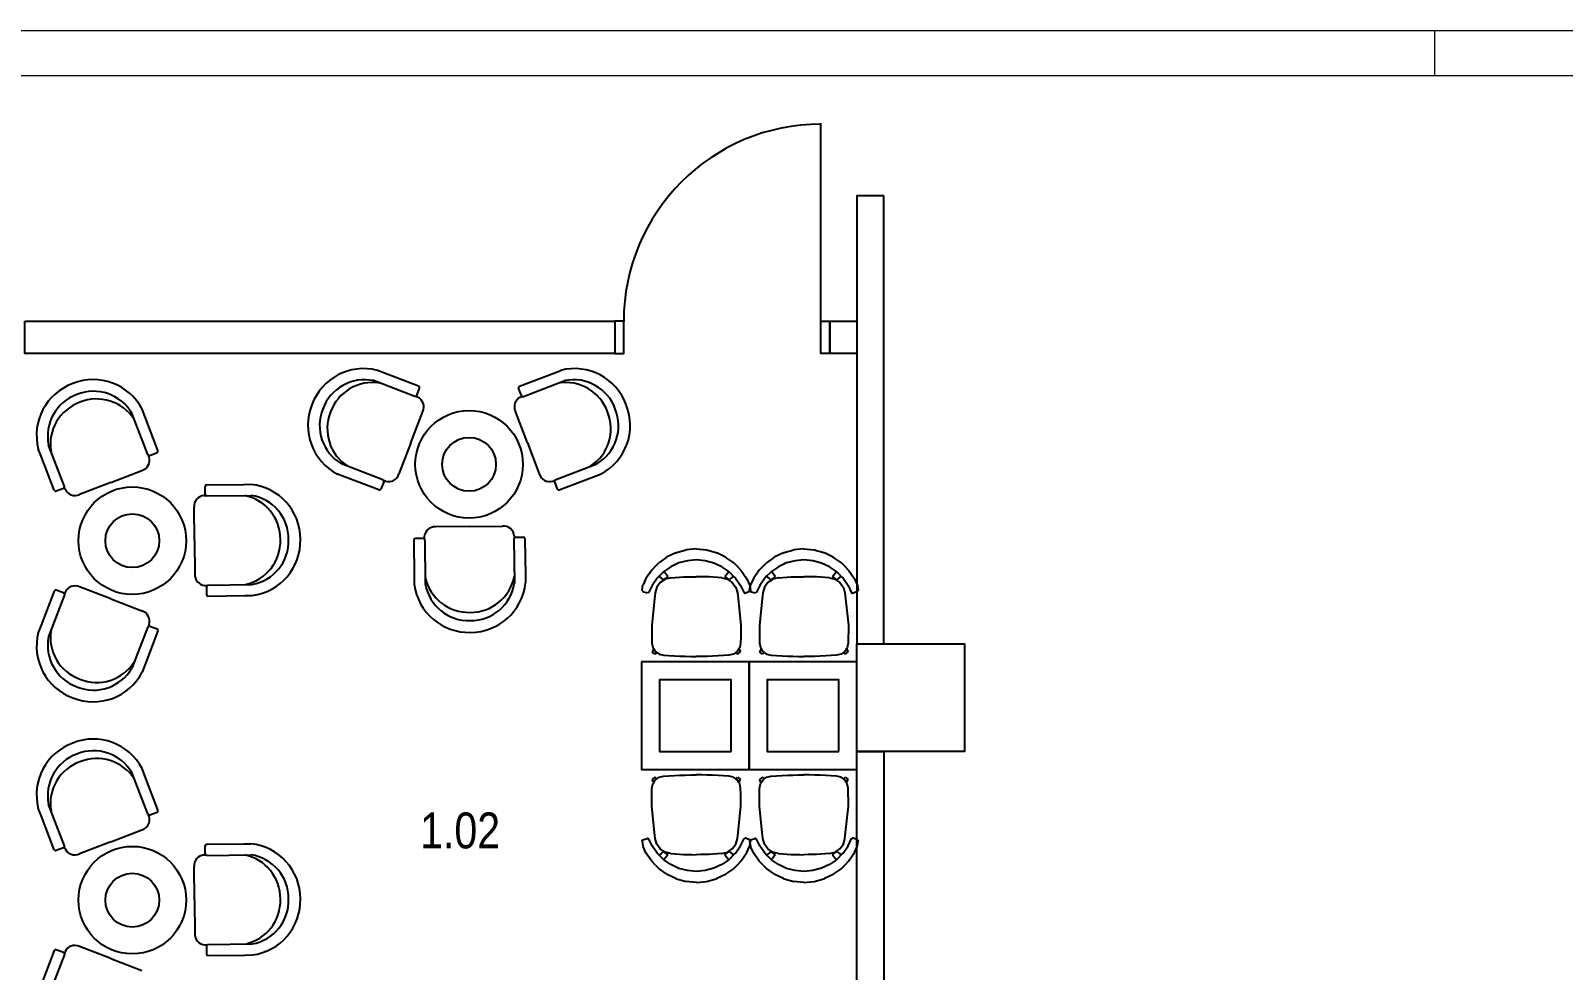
# Model space of a CAD drawing. Header units: millimetres. Extents: x 81329 to 439548, y 1718 to 95447.
# Drawn here: x 389269 to 397815, y 11326 to 16568 of the extents above; entities that cross this region are included whole.
import ezdxf

# ---------------------------------------------------------------- set-up
doc = ezdxf.new("R2010")
doc.units = ezdxf.units.MM
doc.header["$LTSCALE"] = 100
doc.linetypes.add('SPOJITÁ', pattern=[0])
doc.linetypes.add('ČÁRKOVANÁ', pattern=[0.75, 0.5, -0.25])
for name, color, linetype, lineweight in [('0-interier', 32, 'ČÁRKOVANÁ', 25), ('OKNA_DVERE', 164, 'Continuous', 15), ('PODORYS', 164, 'Continuous', 50)]:
    doc.layers.add(name, color=color, linetype=linetype, lineweight=lineweight)
doc.layers.add('FO_Zariaďovacie_predmety', color=7, linetype='Continuous', lineweight=20, true_color=0x787878)
doc.styles.add('Arial Narrow', font='ARIALN.TTF', dxfattribs={"height": 75})

# ---------------------------------------------------------------- blocks, each defined once
blk = doc.blocks.new('podorys-int')
at = {"layer": 'OKNA_DVERE', "color": 252, "lineweight": -2}
blk.add_line((7898.4, 4166.6), (7898.4, 5271.8), dxfattribs=at)
for points in [[(6798.4, 4166.1), (6748.4, 4166.1), (6748.4, 3986.1), (6798.4, 3986.1)], [(7898.4, 4166.1), (7948.4, 4166.1), (7948.4, 3986.1), (7898.4, 3986.1)]]:
    blk.add_lwpolyline(points, close=True, dxfattribs=at)
blk.add_arc((7898.5, 4165.7), 1100.2, 90.00821, 180.00706, dxfattribs=at)
at = {"layer": 'PODORYS', "color": 252, "lineweight": -2}
for points in [[(8248.4, 4866.1), (8098.4, 4866.1), (8098.4, 2366.1), (8248.4, 2366.1)], [(3458.4, 4166.1), (6748.4, 4166.1), (6748.4, 3986.1), (3458.4, 3986.1)], [(7948.4, 4166.1), (8098.4, 4166.1), (8098.4, 3986.1), (7948.4, 3986.1)], [(8098.4, 2366.1), (8698.4, 2366.1), (8698.4, 1766.1), (8098.4, 1766.1)], [(8098.4, 1766.1), (8248.4, 1766.1), (8248.4, -3583.9), (8098.4, -3583.9)]]:
    blk.add_lwpolyline(points, close=True, dxfattribs=at)
blk = doc.blocks.new('interier-podorys')
at = {"layer": '0-interier', "color": 252, "linetype": 'SPOJITÁ', "lineweight": -3}
for p, q in [((5464.3, 3877.2), (5424.5, 3892.4)), ((5464.3, 3877.2), (5424.5, 3892.4)), ((5654.9, 3804.1), (5464.3, 3877.2)), ((5654.9, 3804.1), (5464.3, 3877.2)), ((6217.3, 3804.1), (6407.9, 3877.2)), ((6217.3, 3804.1), (6407.9, 3877.2)), ((6407.9, 3877.2), (6447.6, 3892.4)), ((6407.9, 3877.2), (6447.6, 3892.4)), ((5633.3, 3746.5), (5402.5, 3835)), ((5644.4, 3751.8), (5659.9, 3792.3)), ((5644.4, 3751.8), (5659.9, 3792.3)), ((6227.8, 3751.8), (6212.3, 3792.3)), ((6227.8, 3751.8), (6212.3, 3792.3)), ((6238.9, 3746.5), (6469.7, 3835)), ((4128.1, 3636), (4112.9, 3675.8)), ((4128.1, 3636), (4112.9, 3675.8)), ((5639.4, 3746.8), (5633.3, 3746.5)), ((5649.2, 3743.1), (5639.4, 3746.8)), ((5649.2, 3743.1), (5639.4, 3746.8)), ((6223, 3743.1), (6232.8, 3746.8)), ((6223, 3743.1), (6232.8, 3746.8)), ((6232.8, 3746.8), (6238.9, 3746.5)), ((4143.9, 3423), (4055.4, 3653.8)), ((4201.3, 3445.4), (4128.1, 3636)), ((4201.3, 3445.4), (4128.1, 3636)), ((5611.2, 3488.7), (5678, 3662.8)), ((5611.2, 3488.7), (5678, 3662.8)), ((6260.9, 3488.7), (6194.2, 3662.8)), ((6260.9, 3488.7), (6194.2, 3662.8)), ((3549.1, 3414), (3533.9, 3453.7)), ((3549.1, 3414), (3533.9, 3453.7)), ((3679.9, 3245), (3591.3, 3475.8)), ((4148.3, 3418.6), (4143.9, 3423)), ((4155.3, 3418.3), (4195.9, 3433.8)), ((4155.3, 3418.3), (4195.9, 3433.8)), ((5611.2, 3488.7), (5544.5, 3314.6)), ((5611.2, 3488.7), (5544.5, 3314.6)), ((6260.9, 3488.7), (6327.7, 3314.6)), ((6260.9, 3488.7), (6327.7, 3314.6)), ((3622.2, 3223.3), (3549.1, 3414)), ((3622.2, 3223.3), (3549.1, 3414)), ((3937.6, 3267), (4111.7, 3333.8)), ((3937.6, 3267), (4111.7, 3333.8)), ((4152, 3408.9), (4148.3, 3418.6)), ((4152, 3408.9), (4148.3, 3418.6)), ((5455.3, 3282.4), (5224.5, 3370.9)), ((6416.9, 3282.4), (6647.7, 3370.9)), ((3937.6, 3267), (3763.5, 3200.3)), ((3937.6, 3267), (3763.5, 3200.3)), ((4473.1, 3253.6), (4677.3, 3256)), ((4473.1, 3253.6), (4677.3, 3256)), ((4677.3, 3256), (4719.8, 3256.6)), ((4677.3, 3256), (4719.8, 3256.6)), ((5242.2, 3298.2), (5202.5, 3313.4)), ((5242.2, 3298.2), (5202.5, 3313.4)), ((5432.9, 3225.1), (5242.2, 3298.2)), ((5432.9, 3225.1), (5242.2, 3298.2)), ((5460, 3271), (5444.4, 3230.4)), ((5460, 3271), (5444.4, 3230.4)), ((5459.6, 3278), (5455.3, 3282.4)), ((5469.4, 3274.3), (5459.6, 3278)), ((5469.4, 3274.3), (5459.6, 3278)), ((6402.8, 3274.3), (6412.5, 3278)), ((6402.8, 3274.3), (6412.5, 3278)), ((6412.2, 3271), (6427.7, 3230.4)), ((6412.2, 3271), (6427.7, 3230.4)), ((6412.5, 3278), (6416.9, 3282.4)), ((6439.3, 3225.1), (6630, 3298.2)), ((6439.3, 3225.1), (6630, 3298.2)), ((6630, 3298.2), (6669.7, 3313.4)), ((6630, 3298.2), (6669.7, 3313.4)), ((3674.5, 3233.9), (3634, 3218.3)), ((3674.5, 3233.9), (3634, 3218.3)), ((3679.5, 3238.9), (3679.9, 3245)), ((3683.3, 3229.1), (3679.5, 3238.9)), ((3683.3, 3229.1), (3679.5, 3238.9)), ((4457.4, 3194.4), (4467.8, 3194.5)), ((4457.4, 3194.4), (4467.8, 3194.5)), ((4464.9, 3200.9), (4464.3, 3244.3)), ((4464.9, 3200.9), (4464.3, 3244.3)), ((4467.8, 3194.5), (4473.4, 3192)), ((4473.4, 3192), (4720.6, 3195)), ((4404.7, 2942.7), (4402.5, 3129.1)), ((4404.7, 2942.7), (4402.5, 3129.1)), ((5936.6, 3021.6), (5750.1, 3019.3)), ((5936.6, 3021.6), (5750.1, 3019.3)), ((5936.6, 3021.6), (6123, 3023.8)), ((5936.6, 3021.6), (6123, 3023.8)), ((4404.7, 2942.7), (4407, 2756.2)), ((4404.7, 2942.7), (4407, 2756.2)), ((5627.4, 2945.7), (5629.9, 2741.5)), ((5627.4, 2945.7), (5629.9, 2741.5)), ((5679.9, 2955.2), (5636.5, 2954.7)), ((5679.9, 2955.2), (5636.5, 2954.7)), ((5686.2, 2962.9), (5686.4, 2952.5)), ((5686.2, 2962.9), (5686.4, 2952.5)), ((5686.4, 2952.5), (5689, 2946.9)), ((5689, 2946.9), (5691.9, 2699.7)), ((6188.4, 2958.5), (6186, 2952.9)), ((6186, 2952.9), (6188.9, 2705.7)), ((6188.3, 2969), (6188.4, 2958.5)), ((6188.3, 2969), (6188.4, 2958.5)), ((6194.8, 2961.4), (6238.2, 2962)), ((6194.8, 2961.4), (6238.2, 2962)), ((6247.5, 2953.2), (6250, 2749)), ((6247.5, 2953.2), (6250, 2749)), ((7032.8, 2845.7), (6994.4, 2818.3)), ((7032.8, 2845.7), (7040.8, 2851.5)), ((7089.6, 2874.7), (7040.8, 2851.5)), ((7089.6, 2874.7), (7092.2, 2875.9)), ((7092.2, 2875.9), (7146.4, 2890.8)), ((7153.8, 2830.6), (7105.9, 2817.8)), ((7146.9, 2890.9), (7146.4, 2890.8)), ((7203.4, 2895.9), (7146.9, 2890.9)), ((7203.3, 2834.8), (7153.8, 2830.6)), ((7252.8, 2830.5), (7203.3, 2834.8)), ((7203.4, 2895.9), (7259.8, 2890.8)), ((7300.7, 2817.6), (7252.8, 2830.5)), ((7260.3, 2890.6), (7259.8, 2890.8)), ((7260.3, 2890.6), (7314.5, 2875.7)), ((7314.5, 2875.7), (7317.1, 2874.4)), ((7365.8, 2851.1), (7317.1, 2874.4)), ((7373.9, 2845.4), (7365.8, 2851.1)), ((7412.2, 2817.9), (7373.9, 2845.4)), ((7632.8, 2845.7), (7594.4, 2818.3)), ((7632.8, 2845.7), (7640.8, 2851.5)), ((7689.6, 2874.7), (7640.8, 2851.5)), ((7689.6, 2874.7), (7692.2, 2875.9)), ((7692.2, 2875.9), (7746.4, 2890.8)), ((7753.8, 2830.6), (7705.9, 2817.8)), ((7746.9, 2890.9), (7746.4, 2890.8)), ((7803.4, 2895.9), (7746.9, 2890.9)), ((7803.3, 2834.8), (7753.8, 2830.6)), ((7852.8, 2830.5), (7803.3, 2834.8)), ((7803.4, 2895.9), (7859.8, 2890.8)), ((7900.7, 2817.6), (7852.8, 2830.5)), ((7860.3, 2890.6), (7859.8, 2890.8)), ((7860.3, 2890.6), (7914.5, 2875.7)), ((7914.5, 2875.7), (7917.1, 2874.4)), ((7965.8, 2851.1), (7917.1, 2874.4)), ((7973.9, 2845.4), (7965.8, 2851.1)), ((8012.2, 2817.9), (7973.9, 2845.4)), ((5629.9, 2741.5), (5630.4, 2699)), ((5629.9, 2741.5), (5630.4, 2699)), ((6250, 2749), (6250.5, 2706.5)), ((6250, 2749), (6250.5, 2706.5)), ((6954.3, 2777.6), (6921.7, 2730.5)), ((6976.1, 2799.8), (6954.3, 2777.6)), ((6976.1, 2799.8), (6994.4, 2818.3)), ((6995.2, 2743.5), (6985, 2733.3)), ((7010.6, 2758.9), (6995.2, 2743.5)), ((7019.8, 2723.8), (6995.2, 2743.5)), ((7020.1, 2768.4), (7010.6, 2758.9)), ((7022.4, 2770), (7020.1, 2768.4)), ((7060.8, 2796.8), (7022.4, 2770)), ((7043.7, 2742), (7022.4, 2770)), ((7039.7, 2738.9), (7023.8, 2726.8)), ((7043.7, 2742), (7039.7, 2738.9)), ((7039.7, 2738.9), (7045.4, 2731.5)), ((7061.3, 2735.2), (7045.4, 2731.5)), ((7105.9, 2817.8), (7060.8, 2796.8)), ((7061.3, 2735.2), (7084.9, 2737.2)), ((7084.9, 2737.2), (7108.5, 2738.7)), ((7108.5, 2738.7), (7132.2, 2739.9)), ((7132.2, 2739.9), (7155.8, 2740.8)), ((7155.8, 2740.8), (7179.5, 2741.3)), ((7179.5, 2741.3), (7203.2, 2741.5)), ((7226.9, 2741.3), (7203.2, 2741.5)), ((7250.6, 2740.7), (7226.9, 2741.3)), ((7274.2, 2739.8), (7250.6, 2740.7)), ((7297.9, 2738.5), (7274.2, 2739.8)), ((7321.5, 2736.9), (7297.9, 2738.5)), ((7345.7, 2796.5), (7300.7, 2817.6)), ((7345.1, 2734.9), (7321.5, 2736.9)), ((7345.1, 2734.9), (7361, 2731.1)), ((7384.1, 2769.6), (7345.7, 2796.5)), ((7361, 2731.1), (7366.7, 2738.6)), ((7362.7, 2741.6), (7384.1, 2769.6)), ((7362.7, 2741.6), (7366.7, 2738.6)), ((7366.7, 2738.6), (7382.6, 2726.4)), ((7386.3, 2768), (7384.1, 2769.6)), ((7386.3, 2768), (7395.8, 2758.5)), ((7386.5, 2723.4), (7411.2, 2743.1)), ((7395.8, 2758.5), (7411.2, 2743.1)), ((7411.2, 2743.1), (7421.4, 2732.9)), ((7430.4, 2799.3), (7412.2, 2817.9)), ((7452.2, 2777), (7430.4, 2799.3)), ((7452.2, 2777), (7484.7, 2729.9)), ((7554.3, 2777.6), (7521.7, 2730.5)), ((7576.1, 2799.8), (7554.3, 2777.6)), ((7576.1, 2799.8), (7594.4, 2818.3)), ((7595.2, 2743.5), (7585, 2733.3)), ((7610.6, 2758.9), (7595.2, 2743.5)), ((7619.8, 2723.8), (7595.2, 2743.5)), ((7620.1, 2768.4), (7610.6, 2758.9)), ((7622.4, 2770), (7620.1, 2768.4)), ((7660.8, 2796.8), (7622.4, 2770)), ((7643.7, 2742), (7622.4, 2770)), ((7639.7, 2738.9), (7623.8, 2726.8)), ((7643.7, 2742), (7639.7, 2738.9)), ((7639.7, 2738.9), (7645.4, 2731.5)), ((7661.3, 2735.2), (7645.4, 2731.5)), ((7705.9, 2817.8), (7660.8, 2796.8)), ((7661.3, 2735.2), (7684.9, 2737.2)), ((7684.9, 2737.2), (7708.5, 2738.7)), ((7708.5, 2738.7), (7732.2, 2739.9)), ((7732.2, 2739.9), (7755.8, 2740.8)), ((7755.8, 2740.8), (7779.5, 2741.3)), ((7779.5, 2741.3), (7803.2, 2741.5)), ((7826.9, 2741.3), (7803.2, 2741.5)), ((7850.6, 2740.7), (7826.9, 2741.3)), ((7874.2, 2739.8), (7850.6, 2740.7)), ((7897.9, 2738.5), (7874.2, 2739.8)), ((7921.5, 2736.9), (7897.9, 2738.5)), ((7945.7, 2796.5), (7900.7, 2817.6)), ((7945.1, 2734.9), (7921.5, 2736.9)), ((7945.1, 2734.9), (7961, 2731.1)), ((7984.1, 2769.6), (7945.7, 2796.5)), ((7961, 2731.1), (7966.7, 2738.6)), ((7962.7, 2741.6), (7984.1, 2769.6)), ((7962.7, 2741.6), (7966.7, 2738.6)), ((7966.7, 2738.6), (7982.6, 2726.4)), ((7986.3, 2768), (7984.1, 2769.6)), ((7986.3, 2768), (7995.8, 2758.5)), ((7986.5, 2723.4), (8011.2, 2743.1)), ((7995.8, 2758.5), (8011.2, 2743.1)), ((8011.2, 2743.1), (8021.4, 2732.9)), ((8030.4, 2799.3), (8012.2, 2817.9)), ((8052.2, 2777), (8030.4, 2799.3)), ((8052.2, 2777), (8084.7, 2729.9)), ((3622.2, 2661), (3549.1, 2470.3)), ((3622.2, 2661), (3549.1, 2470.3)), ((3674.5, 2650.5), (3634, 2666)), ((3674.5, 2650.5), (3634, 2666)), ((3683.3, 2655.2), (3679.5, 2645.5)), ((3683.3, 2655.2), (3679.5, 2645.5)), ((3937.6, 2617.3), (3763.5, 2684.1)), ((3937.6, 2617.3), (3763.5, 2684.1)), ((4463.4, 2692.3), (4473.9, 2692.5)), ((4463.4, 2692.3), (4473.9, 2692.5)), ((4471.1, 2686), (4471.6, 2642.6)), ((4471.1, 2686), (4471.6, 2642.6)), ((4473.9, 2692.5), (4479.4, 2695)), ((4479.4, 2695), (4726.6, 2698)), ((6900.4, 2666), (6905.2, 2693.5)), ((6900.4, 2666), (6900.9, 2663.3)), ((6900.9, 2663.3), (6902.3, 2661.1)), ((6902.3, 2661.1), (6902.7, 2660.8)), ((6902.7, 2660.8), (6904.8, 2659.5)), ((6904.8, 2659.5), (6929.2, 2650.6)), ((6905.2, 2693.5), (6905.9, 2696.2)), ((6921.7, 2730.5), (6905.9, 2696.2)), ((6931.8, 2650.2), (6929.2, 2650.6)), ((6933.1, 2650.5), (6931.8, 2650.2)), ((6934.4, 2650.8), (6933.1, 2650.5)), ((6934.7, 2651), (6934.4, 2650.8)), ((6937.1, 2652.6), (6934.7, 2651)), ((6938.8, 2654.9), (6937.1, 2652.6)), ((6956.5, 2692.7), (6938.8, 2654.9)), ((6985, 2733.3), (6956.5, 2692.7)), ((6974, 2651.3), (6970.2, 2618.2)), ((6982.7, 2682.4), (6974, 2651.3)), ((7002.3, 2709.2), (6982.7, 2682.4)), ((7025.4, 2724.7), (7002.3, 2709.2)), ((7023.8, 2726.8), (7019.8, 2723.8)), ((7025.4, 2724.7), (7023.8, 2726.8)), ((7029.9, 2727.8), (7025.4, 2724.7)), ((7045.4, 2731.5), (7029.9, 2727.8)), ((7361, 2731.1), (7376.5, 2727.4)), ((7376.5, 2727.4), (7381, 2724.3)), ((7382.6, 2726.4), (7381, 2724.3)), ((7381, 2724.3), (7404, 2708.8)), ((7382.6, 2726.4), (7386.5, 2723.4)), ((7404, 2708.8), (7423.6, 2681.9)), ((7421.4, 2732.9), (7449.8, 2692.2)), ((7423.6, 2681.9), (7432.2, 2650.8)), ((7432.2, 2650.8), (7435.9, 2617.7)), ((7449.8, 2692.2), (7467.4, 2654.3)), ((7467.4, 2654.3), (7469.1, 2652)), ((7469.1, 2652), (7471.5, 2650.4)), ((7471.5, 2650.4), (7471.8, 2650.3)), ((7471.8, 2650.3), (7473.1, 2650)), ((7474.5, 2649.7), (7473.1, 2650)), ((7474.5, 2649.7), (7475.8, 2649.9)), ((7477, 2650), (7475.8, 2649.9)), ((7501.4, 2658.9), (7477, 2650)), ((7484.7, 2729.9), (7500.4, 2695.6)), ((7500.4, 2695.6), (7501.1, 2692.9)), ((7500.4, 2666), (7505.2, 2693.5)), ((7500.4, 2666), (7500.9, 2663.3)), ((7500.9, 2663.3), (7502.3, 2661.1)), ((7501.1, 2692.9), (7505.8, 2665.3)), ((7503.6, 2660.2), (7501.4, 2658.9)), ((7502.3, 2661.1), (7502.7, 2660.8)), ((7502.7, 2660.8), (7504.8, 2659.5)), ((7503.9, 2660.5), (7503.6, 2660.2)), ((7503.9, 2660.5), (7505.4, 2662.7)), ((7504.8, 2659.5), (7529.2, 2650.6)), ((7505.2, 2693.5), (7505.9, 2696.2)), ((7505.4, 2662.7), (7505.8, 2665.3)), ((7521.7, 2730.5), (7505.9, 2696.2)), ((7531.8, 2650.2), (7529.2, 2650.6)), ((7533.1, 2650.5), (7531.8, 2650.2)), ((7534.4, 2650.8), (7533.1, 2650.5)), ((7534.7, 2651), (7534.4, 2650.8)), ((7537.1, 2652.6), (7534.7, 2651)), ((7538.8, 2654.9), (7537.1, 2652.6)), ((7556.5, 2692.7), (7538.8, 2654.9)), ((7585, 2733.3), (7556.5, 2692.7)), ((7574, 2651.3), (7570.2, 2618.2)), ((7582.7, 2682.4), (7574, 2651.3)), ((7602.3, 2709.2), (7582.7, 2682.4)), ((7625.4, 2724.7), (7602.3, 2709.2)), ((7623.8, 2726.8), (7619.8, 2723.8)), ((7625.4, 2724.7), (7623.8, 2726.8)), ((7629.9, 2727.8), (7625.4, 2724.7)), ((7645.4, 2731.5), (7629.9, 2727.8)), ((7961, 2731.1), (7976.5, 2727.4)), ((7976.5, 2727.4), (7981, 2724.3)), ((7982.6, 2726.4), (7981, 2724.3)), ((7981, 2724.3), (8004, 2708.8)), ((7982.6, 2726.4), (7986.5, 2723.4)), ((8004, 2708.8), (8023.6, 2681.9)), ((8021.4, 2732.9), (8049.8, 2692.2)), ((8023.6, 2681.9), (8032.2, 2650.8)), ((8032.2, 2650.8), (8035.9, 2617.7)), ((8049.8, 2692.2), (8067.4, 2654.3)), ((8067.4, 2654.3), (8069.1, 2652)), ((8069.1, 2652), (8071.5, 2650.4)), ((8071.5, 2650.4), (8071.8, 2650.3)), ((8071.8, 2650.3), (8073.1, 2650)), ((8074.5, 2649.7), (8073.1, 2650)), ((8074.5, 2649.7), (8075.8, 2649.9)), ((8077, 2650), (8075.8, 2649.9)), ((8101.4, 2658.9), (8077, 2650)), ((8084.7, 2729.9), (8100.4, 2695.6)), ((8100.4, 2695.6), (8101.1, 2692.9)), ((8101.1, 2692.9), (8105.8, 2665.3)), ((8103.6, 2660.2), (8101.4, 2658.9)), ((8103.9, 2660.5), (8103.6, 2660.2)), ((8103.9, 2660.5), (8105.4, 2662.7)), ((8105.4, 2662.7), (8105.8, 2665.3)), ((3679.9, 2639.3), (3591.3, 2408.5)), ((3679.5, 2645.5), (3679.9, 2639.3)), ((3937.6, 2617.3), (4111.7, 2550.6)), ((3937.6, 2617.3), (4111.7, 2550.6)), ((4480.6, 2633.5), (4684.8, 2636)), ((4480.6, 2633.5), (4684.8, 2636)), ((4684.8, 2636), (4727.3, 2636.5)), ((4684.8, 2636), (4727.3, 2636.5)), ((6970.2, 2618.2), (6955, 2471.7)), ((7435.9, 2617.7), (7450.9, 2471.2)), ((7570.2, 2618.2), (7555, 2471.7)), ((8035.9, 2617.7), (8050.9, 2471.2)), ((3549.1, 2470.3), (3533.9, 2430.6)), ((3549.1, 2470.3), (3533.9, 2430.6)), ((4143.9, 2461.4), (4055.4, 2230.6)), ((4201.3, 2439), (4128.1, 2248.3)), ((4201.3, 2439), (4128.1, 2248.3)), ((4148.3, 2465.7), (4143.9, 2461.4)), ((4152, 2475.5), (4148.3, 2465.7)), ((4152, 2475.5), (4148.3, 2465.7)), ((4155.3, 2466.1), (4195.9, 2450.5)), ((4155.3, 2466.1), (4195.9, 2450.5)), ((6955, 2471.7), (6954.9, 2438.4)), ((6954.9, 2438.4), (6955.2, 2405)), ((6955.2, 2405), (6955.9, 2371.7)), ((7450.5, 2404.5), (7449.7, 2371.1)), ((7450.9, 2437.9), (7450.5, 2404.5)), ((7450.9, 2471.2), (7450.9, 2437.9)), ((7555, 2471.7), (7554.9, 2438.4)), ((7554.9, 2438.4), (7555.2, 2405)), ((7555.2, 2405), (7555.9, 2371.7)), ((8050.5, 2404.5), (8049.7, 2371.1)), ((8050.9, 2437.9), (8050.5, 2404.5)), ((8050.9, 2471.2), (8050.9, 2437.9)), ((6955.9, 2371.7), (6960.6, 2346.6)), ((6965.6, 2338.8), (6956.4, 2321.9)), ((6972.3, 2309.7), (6956.4, 2321.9)), ((6960.6, 2346.6), (6965.6, 2338.8)), ((6965.6, 2338.8), (6974.5, 2324.9)), ((6982.3, 2319.3), (6972.3, 2309.7)), ((6974.5, 2324.9), (6982.3, 2319.3)), ((6982.3, 2319.3), (6995.4, 2309.9)), ((6995.4, 2309.9), (7020.2, 2303.9)), ((7410.1, 2309.5), (7385.3, 2303.6)), ((7423.2, 2318.8), (7410.1, 2309.5)), ((7431.1, 2324.4), (7423.2, 2318.8)), ((7423.2, 2318.8), (7433.2, 2309.3)), ((7440, 2338.3), (7431.1, 2324.4)), ((7433.2, 2309.3), (7449.1, 2321.4)), ((7445, 2346.1), (7440, 2338.3)), ((7440, 2338.3), (7449.1, 2321.4)), ((7449.7, 2371.1), (7445, 2346.1)), ((7555.9, 2371.7), (7560.6, 2346.6)), ((7565.6, 2338.8), (7556.4, 2321.9)), ((7572.3, 2309.7), (7556.4, 2321.9)), ((7560.6, 2346.6), (7565.6, 2338.8)), ((7565.6, 2338.8), (7574.5, 2324.9)), ((7582.3, 2319.3), (7572.3, 2309.7)), ((7574.5, 2324.9), (7582.3, 2319.3)), ((7582.3, 2319.3), (7595.4, 2309.9)), ((7595.4, 2309.9), (7620.2, 2303.9)), ((8010.1, 2309.5), (7985.3, 2303.6)), ((8023.2, 2318.8), (8010.1, 2309.5)), ((8031.1, 2324.4), (8023.2, 2318.8)), ((8023.2, 2318.8), (8033.2, 2309.3)), ((8040, 2338.3), (8031.1, 2324.4)), ((8033.2, 2309.3), (8049.1, 2321.4)), ((8045, 2346.1), (8040, 2338.3)), ((8040, 2338.3), (8049.1, 2321.4)), ((8049.7, 2371.1), (8045, 2346.1)), ((4128.1, 2248.3), (4112.9, 2208.6)), ((4128.1, 2248.3), (4112.9, 2208.6)), ((7020.2, 2303.9), (7050.6, 2301.7)), ((7050.6, 2301.7), (7081, 2299.8)), ((7081, 2299.8), (7111.4, 2298.3)), ((7111.4, 2298.3), (7141.8, 2297.3)), ((7141.8, 2297.3), (7172.3, 2296.6)), ((7172.3, 2296.6), (7202.7, 2296.4)), ((7233.2, 2296.5), (7202.7, 2296.4)), ((7263.6, 2297.1), (7233.2, 2296.5)), ((7294.1, 2298.1), (7263.6, 2297.1)), ((7324.5, 2299.5), (7294.1, 2298.1)), ((7354.9, 2301.3), (7324.5, 2299.5)), ((7385.3, 2303.6), (7354.9, 2301.3)), ((7620.2, 2303.9), (7650.6, 2301.7)), ((7650.6, 2301.7), (7681, 2299.8)), ((7681, 2299.8), (7711.4, 2298.3)), ((7711.4, 2298.3), (7741.8, 2297.3)), ((7741.8, 2297.3), (7772.3, 2296.6)), ((7772.3, 2296.6), (7802.7, 2296.4)), ((7833.2, 2296.5), (7802.7, 2296.4)), ((7863.6, 2297.1), (7833.2, 2296.5)), ((7894.1, 2298.1), (7863.6, 2297.1)), ((7924.5, 2299.5), (7894.1, 2298.1)), ((7954.9, 2301.3), (7924.5, 2299.5)), ((7985.3, 2303.6), (7954.9, 2301.3)), ((4143.9, 1417.9), (4055.4, 1648.7)), ((4128.1, 1631), (4112.9, 1670.7)), ((4128.1, 1631), (4112.9, 1670.7)), ((4201.3, 1440.3), (4128.1, 1631)), ((4201.3, 1440.3), (4128.1, 1631)), ((6995.4, 1622.3), (7020.2, 1628.3)), ((7020.2, 1628.3), (7050.6, 1630.6)), ((7050.6, 1630.6), (7081, 1632.4)), ((7081, 1632.4), (7111.4, 1633.9)), ((7111.4, 1633.9), (7141.8, 1635)), ((7141.8, 1635), (7172.3, 1635.6)), ((7172.3, 1635.6), (7202.7, 1635.8)), ((7233.2, 1635.7), (7202.7, 1635.8)), ((7263.6, 1635.1), (7233.2, 1635.7)), ((7294.1, 1634.1), (7263.6, 1635.1)), ((7324.5, 1632.7), (7294.1, 1634.1)), ((7354.9, 1630.9), (7324.5, 1632.7)), ((7385.3, 1628.7), (7354.9, 1630.9)), ((7410.1, 1622.7), (7385.3, 1628.7)), ((7595.4, 1622.3), (7620.2, 1628.3)), ((7620.2, 1628.3), (7650.6, 1630.6)), ((7650.6, 1630.6), (7681, 1632.4)), ((7681, 1632.4), (7711.4, 1633.9)), ((7711.4, 1633.9), (7741.8, 1635)), ((7741.8, 1635), (7772.3, 1635.6)), ((7772.3, 1635.6), (7802.7, 1635.8)), ((7833.2, 1635.7), (7802.7, 1635.8)), ((7863.6, 1635.1), (7833.2, 1635.7)), ((7894.1, 1634.1), (7863.6, 1635.1)), ((7924.5, 1632.7), (7894.1, 1634.1)), ((7954.9, 1630.9), (7924.5, 1632.7)), ((7985.3, 1628.7), (7954.9, 1630.9)), ((8010.1, 1622.7), (7985.3, 1628.7)), ((6955.2, 1527.2), (6955.9, 1560.6)), ((6955.9, 1560.6), (6960.6, 1585.6)), ((6972.3, 1622.5), (6956.4, 1610.3)), ((6965.6, 1593.4), (6956.4, 1610.3)), ((6960.6, 1585.6), (6965.6, 1593.4)), ((6965.6, 1593.4), (6974.5, 1607.3)), ((6982.3, 1612.9), (6972.3, 1622.5)), ((6974.5, 1607.3), (6982.3, 1612.9)), ((6982.3, 1612.9), (6995.4, 1622.3)), ((7423.2, 1613.4), (7410.1, 1622.7)), ((7423.2, 1613.4), (7433.2, 1623)), ((7431.1, 1607.8), (7423.2, 1613.4)), ((7440, 1593.9), (7431.1, 1607.8)), ((7433.2, 1623), (7449.1, 1610.8)), ((7440, 1593.9), (7449.1, 1610.8)), ((7445, 1586.2), (7440, 1593.9)), ((7449.7, 1561.1), (7445, 1586.2)), ((7450.5, 1527.7), (7449.7, 1561.1)), ((7555.2, 1527.2), (7555.9, 1560.6)), ((7555.9, 1560.6), (7560.6, 1585.6)), ((7572.3, 1622.5), (7556.4, 1610.3)), ((7565.6, 1593.4), (7556.4, 1610.3)), ((7560.6, 1585.6), (7565.6, 1593.4)), ((7565.6, 1593.4), (7574.5, 1607.3)), ((7582.3, 1612.9), (7572.3, 1622.5)), ((7574.5, 1607.3), (7582.3, 1612.9)), ((7582.3, 1612.9), (7595.4, 1622.3)), ((8023.2, 1613.4), (8010.1, 1622.7)), ((8023.2, 1613.4), (8033.2, 1623)), ((8031.1, 1607.8), (8023.2, 1613.4)), ((8040, 1593.9), (8031.1, 1607.8)), ((8033.2, 1623), (8049.1, 1610.8)), ((8040, 1593.9), (8049.1, 1610.8)), ((8045, 1586.2), (8040, 1593.9)), ((8049.7, 1561.1), (8045, 1586.2)), ((8050.5, 1527.7), (8049.7, 1561.1)), ((3679.9, 1239.9), (3591.3, 1470.7)), ((6954.9, 1493.8), (6955.2, 1527.2)), ((6955, 1460.5), (6954.9, 1493.8)), ((6970.2, 1314), (6955, 1460.5)), ((7435.9, 1314.5), (7450.9, 1461)), ((7450.9, 1494.4), (7450.5, 1527.7)), ((7450.9, 1461), (7450.9, 1494.4)), ((7554.9, 1493.8), (7555.2, 1527.2)), ((7555, 1460.5), (7554.9, 1493.8)), ((7570.2, 1314), (7555, 1460.5)), ((8035.9, 1314.5), (8050.9, 1461)), ((8050.9, 1494.4), (8050.5, 1527.7)), ((8050.9, 1461), (8050.9, 1494.4)), ((3549.1, 1408.9), (3533.9, 1448.7)), ((3549.1, 1408.9), (3533.9, 1448.7)), ((3622.2, 1218.3), (3549.1, 1408.9)), ((3622.2, 1218.3), (3549.1, 1408.9)), ((4148.3, 1413.5), (4143.9, 1417.9)), ((4152, 1403.8), (4148.3, 1413.5)), ((4152, 1403.8), (4148.3, 1413.5)), ((4155.3, 1413.2), (4195.9, 1428.7)), ((4155.3, 1413.2), (4195.9, 1428.7)), ((3937.6, 1261.9), (4111.7, 1328.7)), ((3937.6, 1261.9), (4111.7, 1328.7)), ((6974, 1280.9), (6970.2, 1314)), ((7432.2, 1281.4), (7435.9, 1314.5)), ((7471.8, 1281.9), (7473.1, 1282.2)), ((7474.5, 1282.5), (7473.1, 1282.2)), ((7474.5, 1282.5), (7475.8, 1282.4)), ((7477, 1282.2), (7475.8, 1282.4)), ((7501.4, 1273.3), (7477, 1282.2)), ((7574, 1280.9), (7570.2, 1314)), ((8032.2, 1281.4), (8035.9, 1314.5)), ((8071.8, 1281.9), (8073.1, 1282.2)), ((8074.5, 1282.5), (8073.1, 1282.2)), ((8074.5, 1282.5), (8075.8, 1282.4)), ((8077, 1282.2), (8075.8, 1282.4)), ((8101.4, 1273.3), (8077, 1282.2)), ((3674.5, 1228.8), (3634, 1213.3)), ((3674.5, 1228.8), (3634, 1213.3)), ((3679.5, 1233.8), (3679.9, 1239.9)), ((3683.3, 1224), (3679.5, 1233.8)), ((3683.3, 1224), (3679.5, 1233.8)), ((3937.6, 1261.9), (3763.5, 1195.2)), ((3937.6, 1261.9), (3763.5, 1195.2)), ((4464.9, 1195.8), (4464.3, 1239.2)), ((4464.9, 1195.8), (4464.3, 1239.2)), ((4473.1, 1248.5), (4677.3, 1251)), ((4473.1, 1248.5), (4677.3, 1251)), ((4677.3, 1251), (4719.8, 1251.5)), ((4677.3, 1251), (4719.8, 1251.5)), ((6900.4, 1266.2), (6900.9, 1268.9)), ((6900.4, 1266.2), (6905.2, 1238.7)), ((6900.9, 1268.9), (6902.3, 1271.1)), ((6902.3, 1271.1), (6902.7, 1271.4)), ((6902.7, 1271.4), (6904.8, 1272.7)), ((6904.8, 1272.7), (6929.2, 1281.6)), ((6905.2, 1238.7), (6905.9, 1236)), ((6921.7, 1201.7), (6905.9, 1236)), ((6954.3, 1154.6), (6921.7, 1201.7)), ((6931.8, 1282), (6929.2, 1281.6)), ((6933.1, 1281.7), (6931.8, 1282)), ((6934.4, 1281.4), (6933.1, 1281.7)), ((6934.7, 1281.2), (6934.4, 1281.4)), ((6937.1, 1279.6), (6934.7, 1281.2)), ((6938.8, 1277.3), (6937.1, 1279.6)), ((6956.5, 1239.5), (6938.8, 1277.3)), ((6985, 1198.9), (6956.5, 1239.5)), ((6982.7, 1249.9), (6974, 1280.9)), ((7002.3, 1223), (6982.7, 1249.9)), ((6995.2, 1188.7), (6985, 1198.9)), ((7019.8, 1208.4), (6995.2, 1188.7)), ((7025.4, 1207.5), (7002.3, 1223)), ((7023.8, 1205.4), (7019.8, 1208.4)), ((7025.4, 1207.5), (7023.8, 1205.4)), ((7039.7, 1193.3), (7023.8, 1205.4)), ((7029.9, 1204.4), (7025.4, 1207.5)), ((7045.4, 1200.8), (7029.9, 1204.4)), ((7039.7, 1193.3), (7045.4, 1200.8)), ((7061.3, 1197), (7045.4, 1200.8)), ((7061.3, 1197), (7084.9, 1195.1)), ((7345.1, 1197.3), (7321.5, 1195.3)), ((7345.1, 1197.3), (7361, 1201.1)), ((7361, 1201.1), (7376.5, 1204.8)), ((7361, 1201.1), (7366.7, 1193.6)), ((7366.7, 1193.6), (7382.6, 1205.8)), ((7376.5, 1204.8), (7381, 1207.9)), ((7381, 1207.9), (7404, 1223.4)), ((7382.6, 1205.8), (7381, 1207.9)), ((7382.6, 1205.8), (7386.5, 1208.8)), ((7386.5, 1208.8), (7411.2, 1189.1)), ((7404, 1223.4), (7423.6, 1250.3)), ((7411.2, 1189.1), (7421.4, 1199.3)), ((7421.4, 1199.3), (7449.8, 1240)), ((7423.6, 1250.3), (7432.2, 1281.4)), ((7449.8, 1240), (7467.4, 1277.9)), ((7452.2, 1155.2), (7484.7, 1202.3)), ((7467.4, 1277.9), (7469.1, 1280.2)), ((7469.1, 1280.2), (7471.5, 1281.8)), ((7471.5, 1281.8), (7471.8, 1281.9)), ((7484.7, 1202.3), (7500.4, 1236.6)), ((7500.4, 1266.2), (7500.9, 1268.9)), ((7500.4, 1266.2), (7505.2, 1238.7)), ((7500.4, 1236.6), (7501.1, 1239.3)), ((7500.9, 1268.9), (7502.3, 1271.1)), ((7501.1, 1239.3), (7505.8, 1266.9)), ((7503.6, 1272), (7501.4, 1273.3)), ((7502.3, 1271.1), (7502.7, 1271.4)), ((7502.7, 1271.4), (7504.8, 1272.7)), ((7503.9, 1271.7), (7503.6, 1272)), ((7503.9, 1271.7), (7505.4, 1269.5)), ((7504.8, 1272.7), (7529.2, 1281.6)), ((7505.2, 1238.7), (7505.9, 1236)), ((7505.4, 1269.5), (7505.8, 1266.9)), ((7521.7, 1201.7), (7505.9, 1236)), ((7554.3, 1154.6), (7521.7, 1201.7)), ((7531.8, 1282), (7529.2, 1281.6)), ((7533.1, 1281.7), (7531.8, 1282)), ((7534.4, 1281.4), (7533.1, 1281.7)), ((7534.7, 1281.2), (7534.4, 1281.4)), ((7537.1, 1279.6), (7534.7, 1281.2)), ((7538.8, 1277.3), (7537.1, 1279.6)), ((7556.5, 1239.5), (7538.8, 1277.3)), ((7585, 1198.9), (7556.5, 1239.5)), ((7582.7, 1249.9), (7574, 1280.9)), ((7602.3, 1223), (7582.7, 1249.9)), ((7595.2, 1188.7), (7585, 1198.9)), ((7619.8, 1208.4), (7595.2, 1188.7)), ((7625.4, 1207.5), (7602.3, 1223)), ((7623.8, 1205.4), (7619.8, 1208.4)), ((7625.4, 1207.5), (7623.8, 1205.4)), ((7639.7, 1193.3), (7623.8, 1205.4)), ((7629.9, 1204.4), (7625.4, 1207.5)), ((7645.4, 1200.8), (7629.9, 1204.4)), ((7639.7, 1193.3), (7645.4, 1200.8)), ((7661.3, 1197), (7645.4, 1200.8)), ((7661.3, 1197), (7684.9, 1195.1)), ((7945.1, 1197.3), (7921.5, 1195.3)), ((7945.1, 1197.3), (7961, 1201.1)), ((7961, 1201.1), (7976.5, 1204.8)), ((7961, 1201.1), (7966.7, 1193.6)), ((7966.7, 1193.6), (7982.6, 1205.8)), ((7976.5, 1204.8), (7981, 1207.9)), ((7981, 1207.9), (8004, 1223.4)), ((7982.6, 1205.8), (7981, 1207.9)), ((7982.6, 1205.8), (7986.5, 1208.8)), ((7986.5, 1208.8), (8011.2, 1189.1)), ((8004, 1223.4), (8023.6, 1250.3)), ((8011.2, 1189.1), (8021.4, 1199.3)), ((8021.4, 1199.3), (8049.8, 1240)), ((8023.6, 1250.3), (8032.2, 1281.4)), ((8049.8, 1240), (8067.4, 1277.9)), ((8052.2, 1155.2), (8084.7, 1202.3)), ((8067.4, 1277.9), (8069.1, 1280.2)), ((8069.1, 1280.2), (8071.5, 1281.8)), ((8071.5, 1281.8), (8071.8, 1281.9)), ((8084.7, 1202.3), (8100.4, 1236.6)), ((8100.4, 1236.6), (8101.1, 1239.3)), ((8101.1, 1239.3), (8105.8, 1266.9)), ((8103.6, 1272), (8101.4, 1273.3)), ((8103.9, 1271.7), (8103.6, 1272)), ((8103.9, 1271.7), (8105.4, 1269.5)), ((8105.4, 1269.5), (8105.8, 1266.9)), ((4404.7, 937.6), (4402.5, 1124)), ((4404.7, 937.6), (4402.5, 1124)), ((4457.4, 1189.3), (4467.8, 1189.4)), ((4457.4, 1189.3), (4467.8, 1189.4)), ((4467.8, 1189.4), (4473.4, 1187)), ((4473.4, 1187), (4720.6, 1189.9)), ((6976.1, 1132.4), (6954.3, 1154.6)), ((6976.1, 1132.4), (6994.4, 1113.9)), ((7032.8, 1086.5), (6994.4, 1113.9)), ((7010.6, 1173.3), (6995.2, 1188.7)), ((7020.1, 1163.8), (7010.6, 1173.3)), ((7022.4, 1162.2), (7020.1, 1163.8)), ((7043.7, 1190.3), (7022.4, 1162.2)), ((7060.8, 1135.4), (7022.4, 1162.2)), ((7043.7, 1190.3), (7039.7, 1193.3)), ((7105.9, 1114.4), (7060.8, 1135.4)), ((7084.9, 1195.1), (7108.5, 1193.5)), ((7153.8, 1101.6), (7105.9, 1114.4)), ((7108.5, 1193.5), (7132.2, 1192.3)), ((7132.2, 1192.3), (7155.8, 1191.4)), ((7155.8, 1191.4), (7179.5, 1190.9)), ((7179.5, 1190.9), (7203.2, 1190.7)), ((7226.9, 1191), (7203.2, 1190.7)), ((7250.6, 1191.5), (7226.9, 1191)), ((7274.2, 1192.4), (7250.6, 1191.5)), ((7300.7, 1114.6), (7252.8, 1101.7)), ((7297.9, 1193.7), (7274.2, 1192.4)), ((7321.5, 1195.3), (7297.9, 1193.7)), ((7345.7, 1135.7), (7300.7, 1114.6)), ((7384.1, 1162.6), (7345.7, 1135.7)), ((7362.7, 1190.6), (7366.7, 1193.6)), ((7362.7, 1190.6), (7384.1, 1162.6)), ((7412.2, 1114.3), (7373.9, 1086.8)), ((7386.3, 1164.2), (7384.1, 1162.6)), ((7386.3, 1164.2), (7395.8, 1173.7)), ((7395.8, 1173.7), (7411.2, 1189.1)), ((7430.4, 1132.9), (7412.2, 1114.3)), ((7452.2, 1155.2), (7430.4, 1132.9)), ((7576.1, 1132.4), (7554.3, 1154.6)), ((7576.1, 1132.4), (7594.4, 1113.9)), ((7632.8, 1086.5), (7594.4, 1113.9)), ((7610.6, 1173.3), (7595.2, 1188.7)), ((7620.1, 1163.8), (7610.6, 1173.3)), ((7622.4, 1162.2), (7620.1, 1163.8)), ((7643.7, 1190.3), (7622.4, 1162.2)), ((7660.8, 1135.4), (7622.4, 1162.2)), ((7643.7, 1190.3), (7639.7, 1193.3)), ((7705.9, 1114.4), (7660.8, 1135.4)), ((7684.9, 1195.1), (7708.5, 1193.5)), ((7753.8, 1101.6), (7705.9, 1114.4)), ((7708.5, 1193.5), (7732.2, 1192.3)), ((7732.2, 1192.3), (7755.8, 1191.4)), ((7755.8, 1191.4), (7779.5, 1190.9)), ((7779.5, 1190.9), (7803.2, 1190.7)), ((7826.9, 1191), (7803.2, 1190.7)), ((7850.6, 1191.5), (7826.9, 1191)), ((7874.2, 1192.4), (7850.6, 1191.5)), ((7900.7, 1114.6), (7852.8, 1101.7)), ((7897.9, 1193.7), (7874.2, 1192.4)), ((7921.5, 1195.3), (7897.9, 1193.7)), ((7945.7, 1135.7), (7900.7, 1114.6)), ((7984.1, 1162.6), (7945.7, 1135.7)), ((7962.7, 1190.6), (7966.7, 1193.6)), ((7962.7, 1190.6), (7984.1, 1162.6)), ((8012.2, 1114.3), (7973.9, 1086.8)), ((7986.3, 1164.2), (7984.1, 1162.6)), ((7986.3, 1164.2), (7995.8, 1173.7)), ((7995.8, 1173.7), (8011.2, 1189.1)), ((8030.4, 1132.9), (8012.2, 1114.3)), ((8052.2, 1155.2), (8030.4, 1132.9)), ((7032.8, 1086.5), (7040.8, 1080.8)), ((7089.6, 1057.5), (7040.8, 1080.8)), ((7089.6, 1057.5), (7092.2, 1056.3)), ((7092.2, 1056.3), (7146.4, 1041.5)), ((7146.9, 1041.3), (7146.4, 1041.5)), ((7203.4, 1036.3), (7146.9, 1041.3)), ((7203.3, 1097.4), (7153.8, 1101.6)), ((7252.8, 1101.7), (7203.3, 1097.4)), ((7203.4, 1036.3), (7259.8, 1041.4)), ((7260.3, 1041.6), (7259.8, 1041.4)), ((7260.3, 1041.6), (7314.5, 1056.5)), ((7314.5, 1056.5), (7317.1, 1057.8)), ((7365.8, 1081.1), (7317.1, 1057.8)), ((7373.9, 1086.8), (7365.8, 1081.1)), ((7632.8, 1086.5), (7640.8, 1080.8)), ((7689.6, 1057.5), (7640.8, 1080.8)), ((7689.6, 1057.5), (7692.2, 1056.3)), ((7692.2, 1056.3), (7746.4, 1041.5)), ((7746.9, 1041.3), (7746.4, 1041.5)), ((7803.4, 1036.3), (7746.9, 1041.3)), ((7803.3, 1097.4), (7753.8, 1101.6)), ((7852.8, 1101.7), (7803.3, 1097.4)), ((7803.4, 1036.3), (7859.8, 1041.4)), ((7860.3, 1041.6), (7859.8, 1041.4)), ((7860.3, 1041.6), (7914.5, 1056.5)), ((7914.5, 1056.5), (7917.1, 1057.8)), ((7965.8, 1081.1), (7917.1, 1057.8)), ((7973.9, 1086.8), (7965.8, 1081.1)), ((4404.7, 937.6), (4407, 751.1)), ((4404.7, 937.6), (4407, 751.1)), ((4463.4, 687.3), (4473.9, 687.4)), ((4463.4, 687.3), (4473.9, 687.4)), ((4473.9, 687.4), (4479.4, 690)), ((4479.4, 690), (4726.6, 692.9)), ((3622.2, 655.9), (3549.1, 465.3)), ((3622.2, 655.9), (3549.1, 465.3)), ((3679.9, 634.3), (3591.3, 403.5)), ((3674.5, 645.4), (3634, 660.9)), ((3674.5, 645.4), (3634, 660.9)), ((3683.3, 650.2), (3679.5, 640.4)), ((3683.3, 650.2), (3679.5, 640.4)), ((3679.5, 640.4), (3679.9, 634.3)), ((3937.6, 612.3), (3763.5, 679)), ((3937.6, 612.3), (3763.5, 679)), ((3937.6, 612.3), (4111.7, 545.5)), ((3937.6, 612.3), (4111.7, 545.5)), ((4471.1, 680.9), (4471.6, 637.5)), ((4471.1, 680.9), (4471.6, 637.5)), ((4480.6, 628.4), (4684.8, 630.9)), ((4480.6, 628.4), (4684.8, 630.9)), ((4684.8, 630.9), (4727.3, 631.4)), ((4684.8, 630.9), (4727.3, 631.4))]:
    blk.add_line(p, q, dxfattribs=at)
for points in [[(6898.4, 2266.1), (6898.4, 1666.1), (7498.4, 1666.1), (7498.4, 2266.1)], [(7498.4, 2266.1), (7498.4, 1666.1), (8098.4, 1666.1), (8098.4, 2266.1)]]:
    blk.add_lwpolyline(points, close=True, dxfattribs=at)
at = {"layer": '0-interier', "color": 252, "linetype": 'SPOJITÁ', "lineweight": -3, "ltscale": 20}
for points in [[(7398.3, 1766), (7398.4, 2166), (6998.4, 2166.1), (6998.3, 1766.1)], [(7998.3, 1766), (7998.4, 2166), (7598.4, 2166.1), (7598.3, 1766.1)]]:
    blk.add_lwpolyline(points, close=True, dxfattribs=at)
at = {"layer": '0-interier', "color": 252, "linetype": 'SPOJITÁ', "lineweight": -3}
for centre in [(5936.1, 3368.1), (4058.2, 2942.2), (4058.2, 937.1)]:
    blk.add_circle(centre, 300, dxfattribs=at)
at = {"layer": '0-interier', "color": 252, "linetype": 'SPOJITÁ', "lineweight": -3, "ltscale": 20}
for centre in [(5936.1, 3368.1), (4058.2, 2942.2), (4058.2, 937.1)]:
    blk.add_circle(centre, 150, dxfattribs=at)
at = {"layer": '0-interier', "color": 252, "linetype": 'SPOJITÁ', "lineweight": -3}
for centre, radius, start, end in [((5348.1, 3595), 307, 75.59347, 159.96336), ((5348.1, 3595), 307, 75.59347, 159.96336), ((6524, 3595), 307, 20.03664, 104.40653), ((6524, 3595), 307, 20.03664, 104.40653), ((3831.3, 3530.1), 307, 110.03664, 194.40653), ((3831.3, 3530.1), 307, 110.03664, 194.40653), ((3840.7, 3533.7), 307, 27.555, 111.92489), ((3840.7, 3533.7), 307, 27.555, 111.92489), ((3842.7, 3528.9), 246.7, 30.41323, 112.18133), ((5353.1, 3593.3), 246.7, 78.4517, 160.2198), ((5397.6, 3576.2), 248.5, 80.73611, 160.21316), ((5651.4, 3795.6), 9.16, 339.01923, 67.19347), ((5651.4, 3795.6), 9.16, 339.01923, 67.19347), ((6220.8, 3795.6), 9.16, 112.80653, 200.98077), ((6220.8, 3795.6), 9.16, 112.80653, 200.98077), ((6474.5, 3576.2), 248.5, 19.78684, 99.26389), ((6519.1, 3593.3), 246.7, 19.7802, 101.5483), ((3833, 3525.2), 246.7, 109.7802, 191.5483), ((3850.1, 3480.6), 248.5, 109.78684, 189.26389), ((3859.8, 3484.3), 248.5, 32.69764, 112.1747), ((5344.5, 3585.6), 307, 158.07511, 242.445), ((5344.5, 3585.6), 307, 158.07511, 242.445), ((5349.4, 3583.6), 246.7, 157.81867, 239.58677), ((5635, 3756.1), 10.3, 295.18595, 334.89345), ((5635, 3756.1), 10.3, 295.18595, 334.89345), ((5623.5, 3688.5), 60.3, 334.7844, 64.7844), ((5623.5, 3688.5), 60.3, 334.7844, 64.7844), ((6248.7, 3688.5), 60.3, 115.2156, 205.2156), ((6248.7, 3688.5), 60.3, 115.2156, 205.2156), ((6237.2, 3756.1), 10.3, 205.10655, 244.81405), ((6237.2, 3756.1), 10.3, 205.10655, 244.81405), ((6522.8, 3583.6), 246.7, 300.41323, 22.18133), ((6527.7, 3585.6), 307, 297.555, 21.92489), ((6527.7, 3585.6), 307, 297.555, 21.92489), ((5393.9, 3566.5), 248.5, 157.8253, 237.30236), ((6478.2, 3566.5), 248.5, 302.69764, 22.1747), ((4192.6, 3442.4), 9.16, 290.98077, 19.155), ((4192.6, 3442.4), 9.16, 290.98077, 19.155), ((4094.3, 3391.5), 60.3, 286.74593, 16.74593), ((4094.3, 3391.5), 60.3, 286.74593, 16.74593), ((4152.3, 3428.2), 10.3, 247.14748, 286.85498), ((4152.3, 3428.2), 10.3, 247.14748, 286.85498), ((4473.5, 3244.4), 9.16, 92.51678, 180.69101), ((4473.5, 3244.4), 9.16, 92.51678, 180.69101), ((4688.4, 2951.2), 307, 359.74688, 84.11678), ((4688.4, 2951.2), 307, 359.74688, 84.11678), ((5450.1, 3274), 10.3, 343.14502, 22.85252), ((5450.1, 3274), 10.3, 343.14502, 22.85252), ((5486.8, 3332), 60.3, 253.25407, 343.25407), ((5486.8, 3332), 60.3, 253.25407, 343.25407), ((6385.4, 3332), 60.3, 196.74593, 286.74593), ((6385.4, 3332), 60.3, 196.74593, 286.74593), ((6422.1, 3274), 10.3, 157.14748, 196.85498), ((6422.1, 3274), 10.3, 157.14748, 196.85498), ((3630.7, 3226.9), 9.16, 202.80653, 290.98077), ((3630.7, 3226.9), 9.16, 202.80653, 290.98077), ((3670.2, 3243.3), 10.3, 295.10655, 334.81405), ((3670.2, 3243.3), 10.3, 295.10655, 334.81405), ((3737.8, 3254.8), 60.3, 205.2156, 295.2156), ((3737.8, 3254.8), 60.3, 205.2156, 295.2156), ((4462.5, 3134.3), 60.3, 94.92584, 184.92584), ((4462.5, 3134.3), 60.3, 94.92584, 184.92584), ((4475.2, 3201.7), 10.3, 184.8168, 224.5243), ((4475.2, 3201.7), 10.3, 184.8168, 224.5243), ((4635.4, 2950.6), 248.5, 359.49708, 78.97414), ((4683.1, 2951.2), 246.7, 359.49045, 81.25854), ((5435.9, 3233.7), 9.16, 250.845, 339.01923), ((5435.9, 3233.7), 9.16, 250.845, 339.01923), ((6436.3, 3233.7), 9.16, 200.98077, 289.155), ((6436.3, 3233.7), 9.16, 200.98077, 289.155), ((5746.4, 2959.2), 60.3, 86.45618, 176.45618), ((5746.4, 2959.2), 60.3, 86.45618, 176.45618), ((6128.2, 2963.8), 60.3, 4.92584, 94.92584), ((6128.2, 2963.8), 60.3, 4.92584, 94.92584), ((4635.5, 2940.3), 248.5, 282.40788, 1.88494), ((4683.3, 2940.9), 246.7, 280.12348, 1.89157), ((4688.5, 2941), 307, 277.26524, 1.63514), ((4688.5, 2941), 307, 277.26524, 1.63514), ((5636.6, 2945.5), 9.16, 90.69101, 178.86524), ((5636.6, 2945.5), 9.16, 90.69101, 178.86524), ((5679.3, 2944.9), 10.3, 46.85772, 86.56522), ((5679.3, 2944.9), 10.3, 46.85772, 86.56522), ((6195.7, 2951.1), 10.3, 94.8168, 134.5243), ((6195.7, 2951.1), 10.3, 94.8168, 134.5243), ((6238.3, 2952.8), 9.16, 2.51678, 90.69101), ((6238.3, 2952.8), 9.16, 2.51678, 90.69101), ((4467.1, 2752.5), 60.3, 176.45618, 266.45618), ((4467.1, 2752.5), 60.3, 176.45618, 266.45618), ((5934.2, 2790.8), 248.5, 192.40788, 271.88494), ((5944.6, 2790.9), 248.5, 269.49708, 348.97414), ((3630.7, 2657.5), 9.16, 69.01923, 157.19347), ((3630.7, 2657.5), 9.16, 69.01923, 157.19347), ((3670.2, 2641.1), 10.3, 25.18595, 64.89345), ((3670.2, 2641.1), 10.3, 25.18595, 64.89345), ((3737.8, 2629.6), 60.3, 64.7844, 154.7844), ((3737.8, 2629.6), 60.3, 64.7844, 154.7844), ((4481.4, 2685.4), 10.3, 136.85772, 176.56522), ((4481.4, 2685.4), 10.3, 136.85772, 176.56522), ((5935, 2737.8), 307, 187.26524, 271.63514), ((5935, 2737.8), 307, 187.26524, 271.63514), ((5934.8, 2743), 246.7, 190.12348, 271.89157), ((5945.1, 2743.2), 246.7, 269.49045, 351.25854), ((5945.1, 2737.9), 307, 269.74688, 354.11678), ((5945.1, 2737.9), 307, 269.74688, 354.11678), ((4480.8, 2642.7), 9.16, 180.69101, 268.86524), ((4480.8, 2642.7), 9.16, 180.69101, 268.86524), ((4094.3, 2492.8), 60.3, 343.25407, 73.25407), ((4094.3, 2492.8), 60.3, 343.25407, 73.25407), ((3831.3, 2354.2), 307, 165.59347, 249.96336), ((3831.3, 2354.2), 307, 165.59347, 249.96336), ((3833, 2359.2), 246.7, 168.4517, 250.2198), ((3850.1, 2403.7), 248.5, 170.73611, 250.21316), ((4152.3, 2456.2), 10.3, 73.14502, 112.85252), ((4152.3, 2456.2), 10.3, 73.14502, 112.85252), ((4192.6, 2442), 9.16, 340.845, 69.01923), ((4192.6, 2442), 9.16, 340.845, 69.01923), ((3842.7, 2355.5), 246.7, 247.81867, 329.58677), ((3859.8, 2400), 248.5, 247.8253, 327.30236), ((3840.7, 2350.6), 307, 248.07511, 332.445), ((3840.7, 2350.6), 307, 248.07511, 332.445), ((3831.3, 1525), 307, 110.03664, 194.40653), ((3831.3, 1525), 307, 110.03664, 194.40653), ((3840.7, 1528.7), 307, 27.555, 111.92489), ((3840.7, 1528.7), 307, 27.555, 111.92489), ((3833, 1520.1), 246.7, 109.7802, 191.5483), ((3850.1, 1475.5), 248.5, 109.78684, 189.26389), ((3842.7, 1523.8), 246.7, 30.41323, 112.18133), ((3859.8, 1479.3), 248.5, 32.69764, 112.1747), ((4094.3, 1386.4), 60.3, 286.74593, 16.74593), ((4094.3, 1386.4), 60.3, 286.74593, 16.74593), ((4152.3, 1423.1), 10.3, 247.14748, 286.85498), ((4152.3, 1423.1), 10.3, 247.14748, 286.85498), ((4192.6, 1437.3), 9.16, 290.98077, 19.155), ((4192.6, 1437.3), 9.16, 290.98077, 19.155), ((3630.7, 1221.8), 9.16, 202.80653, 290.98077), ((3630.7, 1221.8), 9.16, 202.80653, 290.98077), ((3670.2, 1238.2), 10.3, 295.10655, 334.81405), ((3670.2, 1238.2), 10.3, 295.10655, 334.81405), ((3737.8, 1249.7), 60.3, 205.2156, 295.2156), ((3737.8, 1249.7), 60.3, 205.2156, 295.2156), ((4473.5, 1239.3), 9.16, 92.51678, 180.69101), ((4473.5, 1239.3), 9.16, 92.51678, 180.69101), ((4688.4, 946.1), 307, 359.74688, 84.11678), ((4688.4, 946.1), 307, 359.74688, 84.11678), ((4462.5, 1129.2), 60.3, 94.92584, 184.92584), ((4462.5, 1129.2), 60.3, 94.92584, 184.92584), ((4475.2, 1196.7), 10.3, 184.8168, 224.5243), ((4475.2, 1196.7), 10.3, 184.8168, 224.5243), ((4635.4, 945.6), 248.5, 359.49708, 78.97414), ((4683.1, 946.1), 246.7, 359.49045, 81.25854), ((4635.5, 935.2), 248.5, 282.40788, 1.88494), ((4683.3, 935.8), 246.7, 280.12348, 1.89157), ((4688.5, 936), 307, 277.26524, 1.63514), ((4688.5, 936), 307, 277.26524, 1.63514), ((3737.8, 624.5), 60.3, 64.7844, 154.7844), ((3737.8, 624.5), 60.3, 64.7844, 154.7844), ((4467.1, 747.4), 60.3, 176.45618, 266.45618), ((4467.1, 747.4), 60.3, 176.45618, 266.45618), ((4481.4, 680.3), 10.3, 136.85772, 176.56522), ((4481.4, 680.3), 10.3, 136.85772, 176.56522), ((3630.7, 652.4), 9.16, 69.01923, 157.19347), ((3630.7, 652.4), 9.16, 69.01923, 157.19347), ((3670.2, 636), 10.3, 25.18595, 64.89345), ((3670.2, 636), 10.3, 25.18595, 64.89345), ((4480.8, 637.6), 9.16, 180.69101, 268.86524), ((4480.8, 637.6), 9.16, 180.69101, 268.86524)]:
    blk.add_arc(centre, radius, start, end, dxfattribs=at)

msp = doc.modelspace()

# ---------------------------------------------------------------- linework, layer by layer
at = {"lineweight": 5}
msp.add_line((397099.03, 16318.2), (397099.03, 16568.2), dxfattribs=at)
for points in [[(407599.03, 1718.2), (376099.03, 1718.2), (376099.03, 16568.2), (407599.03, 16568.2)], [(407349.03, 1968.2), (376349.03, 1968.2), (376349.03, 16318.2), (407349.03, 16318.2)]]:
    msp.add_lwpolyline(points, close=True, dxfattribs=at)

# ---------------------------------------------------------------- block references
msp.add_blockref('podorys-int', (385777.477, 10780.873))
at = {"layer": '0-interier', "color": 254}
msp.add_blockref('interier-podorys', (385777.477, 10780.873), dxfattribs=at)

# ---------------------------------------------------------------- next in the draw order: texts
at = {"layer": 'FO_Zariaďovacie_predmety', "linetype": 'ByBlock', "insert": (391440.523, 12206.934), "char_height": 200, "attachment_point": 1, "rotation": 0.0000003, "style": 'Arial Narrow', "bg_fill": 3, "box_fill_scale": 1, "bg_fill_color": 256, "bg_fill_transparency": 0}
msp.add_mtext_dynamic_manual_height_columns('1.02', width=597.72052, gutter_width=12.5, heights=[0], dxfattribs=at)

doc.saveas('drawing.dxf')
